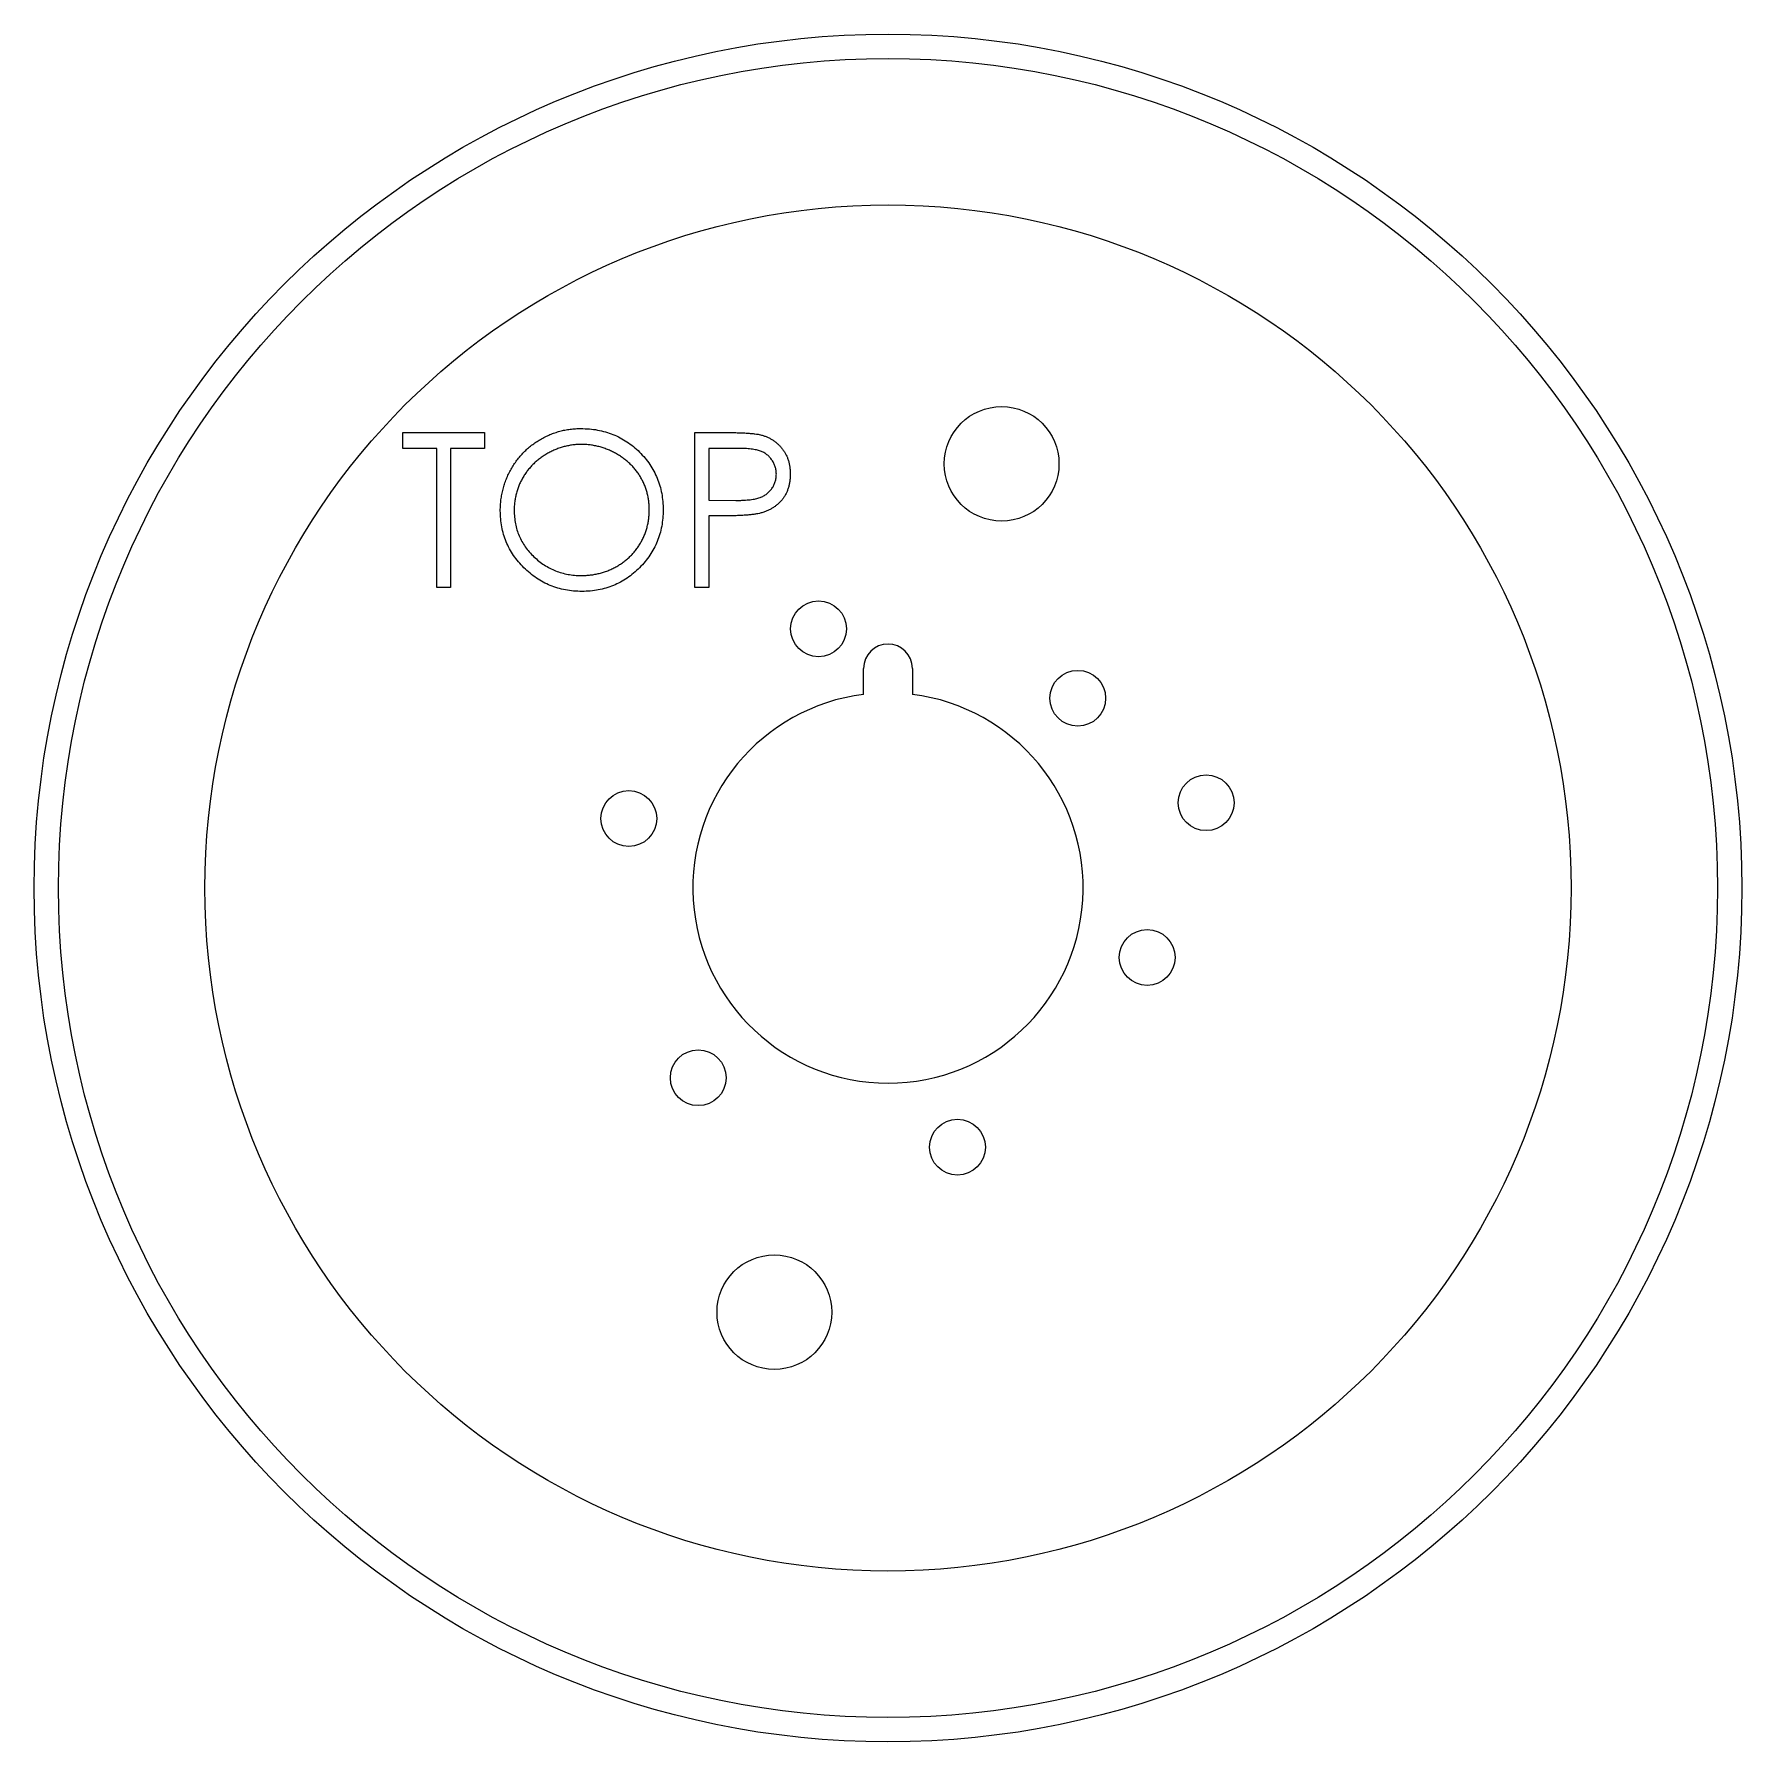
# Model space of a CAD drawing. Header units: millimetres. Extents: x -35 to 35, y -35 to 35.
import ezdxf

# ---------------------------------------------------------------- set-up
doc = ezdxf.new("R2010")
doc.units = ezdxf.units.MM

msp = doc.modelspace()

# ---------------------------------------------------------------- linework, layer by layer
at = {"color": 7, "linetype": 'Continuous', "lineweight": 15}
for p, q in [((-19.881, 18.67), (-16.543, 18.67)), ((-19.881, 18.019), (-19.881, 18.67)), ((-16.543, 18.67), (-16.543, 18.019)), ((-7.914, 18.67), (-6.669, 18.67)), ((-7.914, 12.32), (-7.914, 18.67)), ((-18.497, 18.019), (-19.881, 18.019)), ((-18.497, 12.32), (-18.497, 18.019)), ((-17.927, 18.019), (-17.927, 12.32)), ((-16.543, 18.019), (-17.927, 18.019)), ((-7.344, 18.019), (-7.344, 15.903)), ((-6.183, 18.019), (-7.344, 18.019)), ((-7.344, 15.903), (-6.232, 15.889)), ((-7.344, 15.251), (-7.344, 12.32)), ((-6.89, 15.251), (-7.344, 15.251)), ((-17.927, 12.32), (-18.497, 12.32)), ((-7.344, 12.32), (-7.914, 12.32)), ((-1, 7.937), (-1, 9)), ((1, 9), (1, 7.937))]:
    msp.add_line(p, q, dxfattribs=at)
for centre, radius in [((0, 0), 35), ((0, 0), 34), ((0, 0), 28), ((4.659, 17.387), 2.35), ((-2.847, 10.625), 1.143), ((7.778, 7.778), 1.143), ((13.04, 3.494), 1.143), ((-10.625, 2.847), 1.143), ((10.625, -2.847), 1.143), ((-7.778, -7.778), 1.143), ((2.847, -10.625), 1.143), ((-4.659, -17.387), 2.35)]:
    msp.add_circle(centre, radius, dxfattribs=at)
for centre, radius, start, end in [((0, 9), 1, 0, 180), ((0, 0), 8, 97.18076, 82.81924)]:
    msp.add_arc(centre, radius, start, end, dxfattribs=at)
for points, knots in [([(-15.892, 15.467), (-15.891, 15.543), (-15.889, 15.693), (-15.866, 15.916), (-15.832, 16.135), (-15.784, 16.35), (-15.721, 16.561), (-15.646, 16.768), (-15.555, 16.97), (-15.453, 17.167), (-15.338, 17.357), (-15.211, 17.536), (-15.077, 17.707), (-14.929, 17.864), (-14.774, 18.012), (-14.608, 18.15), (-14.433, 18.277), (-14.247, 18.393), (-14.055, 18.497), (-13.858, 18.586), (-13.657, 18.663), (-13.452, 18.725), (-13.243, 18.774), (-13.031, 18.807), (-12.814, 18.83), (-12.668, 18.832), (-12.595, 18.833)], [0, 0, 0, 0, 0.043209, 0.085873, 0.12812, 0.170152, 0.211918, 0.253753, 0.296006, 0.338443, 0.381015, 0.42282, 0.464089, 0.505126, 0.545975, 0.586985, 0.628339, 0.670084, 0.711992, 0.753039, 0.794049, 0.834886, 0.875498, 0.916547, 0.958004, 1, 1, 1, 1]), ([(-12.595, 18.833), (-12.477, 18.83), (-12.246, 18.824), (-11.907, 18.78), (-11.583, 18.702), (-11.272, 18.599), (-10.977, 18.461), (-10.696, 18.295), (-10.431, 18.098), (-10.184, 17.873), (-9.957, 17.627), (-9.758, 17.365), (-9.591, 17.088), (-9.454, 16.797), (-9.346, 16.492), (-9.272, 16.172), (-9.225, 15.84), (-9.219, 15.613), (-9.216, 15.498)], [0, 0, 0, 0, 0.06657, 0.130749, 0.193413, 0.254989, 0.316114, 0.377262, 0.439401, 0.502971, 0.566525, 0.628231, 0.689091, 0.749345, 0.81017, 0.87161, 0.934869, 1, 1, 1, 1]), ([(-6.669, 18.67), (-6.583, 18.67), (-6.419, 18.67), (-6.183, 18.665), (-5.97, 18.657), (-5.778, 18.647), (-5.608, 18.635), (-5.46, 18.619), (-5.333, 18.601), (-5.257, 18.583), (-5.222, 18.575)], [0, 0, 0, 0, 0.176956, 0.339055, 0.486318, 0.618781, 0.735619, 0.838742, 0.926457, 1, 1, 1, 1]), ([(-5.222, 18.575), (-5.178, 18.563), (-5.092, 18.539), (-4.967, 18.492), (-4.848, 18.435), (-4.734, 18.371), (-4.628, 18.296), (-4.527, 18.214), (-4.433, 18.122), (-4.346, 18.021), (-4.265, 17.914), (-4.196, 17.798), (-4.138, 17.676), (-4.088, 17.548), (-4.053, 17.412), (-4.026, 17.27), (-4.009, 17.121), (-4.007, 17.019), (-4.006, 16.967)], [0, 0, 0, 0, 0.062481, 0.12349, 0.183411, 0.243153, 0.302127, 0.36171, 0.421842, 0.482932, 0.544552, 0.605681, 0.66768, 0.729984, 0.794551, 0.860346, 0.928907, 1, 1, 1, 1]), ([(-12.567, 18.182), (-12.627, 18.181), (-12.747, 18.18), (-12.925, 18.161), (-13.101, 18.133), (-13.275, 18.094), (-13.446, 18.041), (-13.615, 17.979), (-13.781, 17.904), (-13.944, 17.82), (-14.101, 17.726), (-14.25, 17.623), (-14.391, 17.512), (-14.522, 17.394), (-14.644, 17.267), (-14.76, 17.134), (-14.863, 16.991), (-14.959, 16.841), (-15.044, 16.686), (-15.12, 16.526), (-15.182, 16.36), (-15.232, 16.19), (-15.274, 16.017), (-15.301, 15.838), (-15.32, 15.656), (-15.322, 15.532), (-15.322, 15.47)], [0, 0, 0, 0, 0.042023, 0.083645, 0.124984, 0.166247, 0.207702, 0.249631, 0.291742, 0.334743, 0.37746, 0.419556, 0.461044, 0.502096, 0.542891, 0.583801, 0.624864, 0.666225, 0.707399, 0.748557, 0.789655, 0.83074, 0.87207, 0.913993, 0.956498, 1, 1, 1, 1]), ([(-9.786, 15.499), (-9.787, 15.561), (-9.788, 15.683), (-9.808, 15.863), (-9.835, 16.04), (-9.874, 16.212), (-9.925, 16.379), (-9.988, 16.541), (-10.062, 16.699), (-10.147, 16.852), (-10.243, 17), (-10.347, 17.141), (-10.462, 17.272), (-10.584, 17.398), (-10.717, 17.515), (-10.859, 17.624), (-11.01, 17.727), (-11.17, 17.82), (-11.334, 17.905), (-11.503, 17.979), (-11.675, 18.041), (-11.848, 18.094), (-12.024, 18.133), (-12.203, 18.161), (-12.384, 18.18), (-12.506, 18.181), (-12.567, 18.182)], [0, 0, 0, 0, 0.042915, 0.08513, 0.126473, 0.167453, 0.207976, 0.248249, 0.28875, 0.32967, 0.370537, 0.411129, 0.451819, 0.492406, 0.533486, 0.575263, 0.617441, 0.660672, 0.70394, 0.746868, 0.789079, 0.831104, 0.873238, 0.915166, 0.957381, 1, 1, 1, 1]), ([(-4.576, 16.965), (-4.578, 17.016), (-4.583, 17.117), (-4.617, 17.266), (-4.674, 17.408), (-4.752, 17.54), (-4.848, 17.66), (-4.959, 17.765), (-5.086, 17.849), (-5.203, 17.903), (-5.308, 17.936), (-5.399, 17.959), (-5.501, 17.977), (-5.615, 17.992), (-5.741, 18.005), (-5.878, 18.014), (-6.026, 18.019), (-6.129, 18.019), (-6.183, 18.019)], [0, 0, 0, 0, 0.070044, 0.139238, 0.208197, 0.279173, 0.349987, 0.418354, 0.48761, 0.557411, 0.59533, 0.637964, 0.685913, 0.738185, 0.796103, 0.858517, 0.926658, 1, 1, 1, 1]), ([(-6.232, 15.889), (-6.178, 15.888), (-6.073, 15.888), (-5.922, 15.896), (-5.781, 15.904), (-5.652, 15.916), (-5.534, 15.934), (-5.428, 15.951), (-5.333, 15.976), (-5.222, 16.01), (-5.099, 16.068), (-4.964, 16.152), (-4.85, 16.259), (-4.752, 16.38), (-4.674, 16.514), (-4.616, 16.657), (-4.583, 16.809), (-4.578, 16.912), (-4.576, 16.965)], [0, 0, 0, 0, 0.072538, 0.140034, 0.202496, 0.260575, 0.313228, 0.361583, 0.404878, 0.444127, 0.5164, 0.586507, 0.655085, 0.724384, 0.793974, 0.861638, 0.930111, 1, 1, 1, 1]), ([(-4.006, 16.967), (-4.007, 16.915), (-4.008, 16.813), (-4.026, 16.663), (-4.051, 16.521), (-4.088, 16.385), (-4.136, 16.257), (-4.194, 16.134), (-4.263, 16.02), (-4.342, 15.913), (-4.43, 15.813), (-4.526, 15.722), (-4.631, 15.639), (-4.744, 15.564), (-4.865, 15.5), (-4.994, 15.442), (-5.13, 15.394), (-5.225, 15.368), (-5.273, 15.356)], [0, 0, 0, 0, 0.070119, 0.137192, 0.202016, 0.264631, 0.326117, 0.38601, 0.445812, 0.505298, 0.564633, 0.624283, 0.683902, 0.743953, 0.805388, 0.868388, 0.933084, 1, 1, 1, 1]), ([(-12.544, 12.158), (-12.659, 12.16), (-12.886, 12.166), (-13.219, 12.213), (-13.539, 12.288), (-13.845, 12.394), (-14.136, 12.531), (-14.415, 12.698), (-14.679, 12.897), (-14.926, 13.122), (-15.153, 13.367), (-15.35, 13.63), (-15.517, 13.905), (-15.654, 14.194), (-15.762, 14.494), (-15.836, 14.807), (-15.884, 15.133), (-15.889, 15.355), (-15.892, 15.467)], [0, 0, 0, 0, 0.065819, 0.129747, 0.192072, 0.253459, 0.31457, 0.37628, 0.439026, 0.503267, 0.567493, 0.629705, 0.691, 0.751452, 0.812004, 0.87315, 0.935635, 1, 1, 1, 1]), ([(-15.322, 15.47), (-15.32, 15.378), (-15.315, 15.198), (-15.275, 14.933), (-15.214, 14.679), (-15.124, 14.437), (-15.011, 14.204), (-14.871, 13.983), (-14.705, 13.773), (-14.517, 13.577), (-14.312, 13.397), (-14.093, 13.24), (-13.865, 13.107), (-13.625, 12.998), (-13.376, 12.912), (-13.115, 12.853), (-12.845, 12.815), (-12.66, 12.811), (-12.567, 12.809)], [0, 0, 0, 0, 0.064504, 0.126899, 0.187747, 0.24815, 0.308586, 0.369583, 0.431827, 0.49618, 0.560668, 0.623504, 0.68526, 0.746537, 0.808327, 0.870486, 0.934317, 1, 1, 1, 1]), ([(-12.567, 12.809), (-12.504, 12.81), (-12.38, 12.812), (-12.194, 12.829), (-12.013, 12.856), (-11.834, 12.896), (-11.66, 12.946), (-11.488, 13.005), (-11.322, 13.079), (-11.158, 13.16), (-11.001, 13.253), (-10.852, 13.353), (-10.713, 13.464), (-10.582, 13.581), (-10.459, 13.706), (-10.346, 13.839), (-10.242, 13.982), (-10.147, 14.131), (-10.062, 14.287), (-9.988, 14.448), (-9.925, 14.612), (-9.875, 14.782), (-9.835, 14.955), (-9.808, 15.133), (-9.788, 15.314), (-9.787, 15.437), (-9.786, 15.499)], [0, 0, 0, 0, 0.043633, 0.086538, 0.129177, 0.171436, 0.213416, 0.255266, 0.297369, 0.339941, 0.382347, 0.423953, 0.464871, 0.505572, 0.546003, 0.586568, 0.627065, 0.668271, 0.709549, 0.750428, 0.791096, 0.832027, 0.873136, 0.914611, 0.956956, 1, 1, 1, 1]), ([(-9.216, 15.498), (-9.219, 15.384), (-9.225, 15.159), (-9.272, 14.828), (-9.347, 14.511), (-9.453, 14.206), (-9.59, 13.915), (-9.758, 13.637), (-9.956, 13.373), (-10.181, 13.126), (-10.427, 12.899), (-10.69, 12.702), (-10.966, 12.532), (-11.256, 12.396), (-11.559, 12.288), (-11.876, 12.214), (-12.205, 12.166), (-12.43, 12.16), (-12.544, 12.158)], [0, 0, 0, 0, 0.065227, 0.128569, 0.19032, 0.251378, 0.312388, 0.373789, 0.436431, 0.500567, 0.564687, 0.627136, 0.688455, 0.749246, 0.810155, 0.871671, 0.934773, 1, 1, 1, 1]), ([(-5.273, 15.356), (-5.313, 15.347), (-5.4, 15.329), (-5.544, 15.308), (-5.711, 15.29), (-5.901, 15.277), (-6.115, 15.266), (-6.352, 15.257), (-6.613, 15.252), (-6.795, 15.251), (-6.89, 15.251)], [0, 0, 0, 0, 0.075173, 0.164746, 0.268017, 0.385912, 0.517789, 0.663691, 0.824413, 1, 1, 1, 1])]:
    msp.add_open_spline(points, degree=3, knots=knots, dxfattribs=at)

doc.saveas('drawing.dxf')
